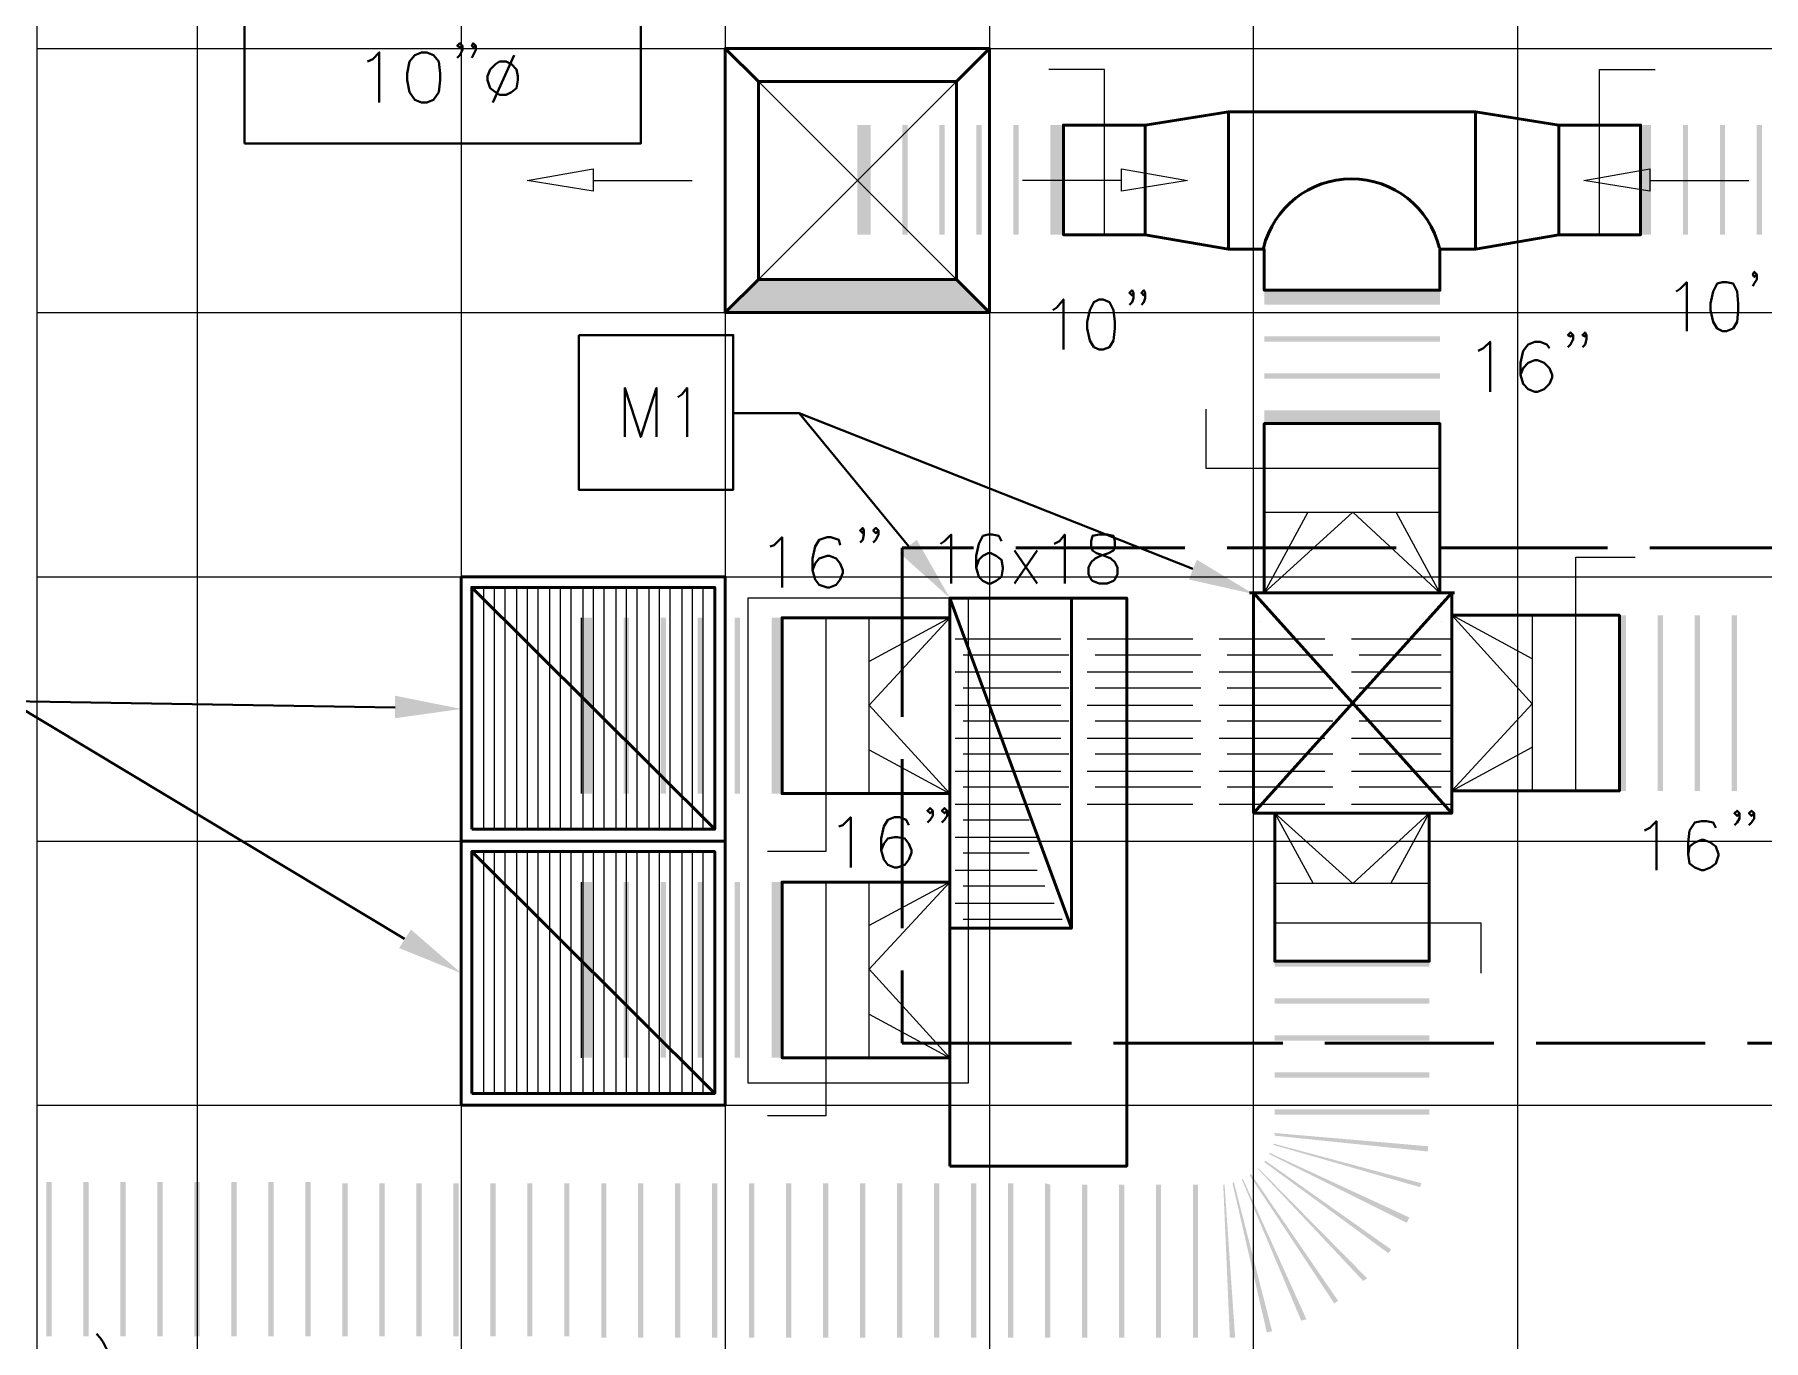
# Model space of a CAD drawing. Header units: inches. Extents: x 5 to 516, y -193 to 129.
# Drawn here: x 386.5 to 399.59, y -121.73 to -111.84 of the extents above; entities that cross this region are included whole.
import ezdxf

# ---------------------------------------------------------------- set-up
doc = ezdxf.new("R2010")
doc.units = ezdxf.units.IN
doc.header["$MEASUREMENT"] = 0
doc.linetypes.add('PDF_IMPORT', pattern=[1, 0.8, -0.2])
doc.layers.add('PDF10_Geometry', color=7, linetype='Continuous')
doc.layers.add('PDF10_Solid Fills', color=7, linetype='Continuous')

msp = doc.modelspace()

# ---------------------------------------------------------------- hatches: boundary and pattern name
at = {"layer": 'PDF10_Solid Fills', "transparency": 33554559}
for points in [[(392.7281565, -112.5280132), (392.7281565, -113.3579795), (392.8281525, -113.3579795), (392.8281525, -112.5280132)], [(393.0681427, -112.5280132), (393.0681427, -113.3579795), (393.1081411, -113.3579795), (393.1081411, -112.5280132)], [(393.3481314, -112.5280132), (393.3481314, -113.3579795), (393.3881297, -113.3579795), (393.3881297, -112.5280132)], [(393.62812, -112.5280132), (393.62812, -113.3579795), (393.6681184, -113.3579795), (393.6681184, -112.5280132)], [(393.9081086, -112.5280132), (393.9081086, -113.3579795), (393.948107, -113.3579795), (393.948107, -112.5280132)], [(394.1880972, -112.5280132), (394.1880972, -113.3579795), (394.2880932, -113.3579795), (394.2880932, -112.5280132)], [(398.6579191, -112.5280132), (398.6579191, -113.3579795), (398.7379159, -113.3579795), (398.7379159, -112.5280132)], [(398.9779061, -112.5280132), (398.9779061, -113.3579795), (399.0179045, -113.3579795), (399.0179045, -112.5280132)], [(399.2578947, -112.5280132), (399.2578947, -113.3579795), (399.2978931, -113.3579795), (399.2978931, -112.5280132)], [(399.5378834, -112.5280132), (399.5378834, -113.3579795), (399.5778817, -113.3579795), (399.5778817, -112.5280132)], [(395.8080315, -113.887958), (397.1379774, -113.887958), (397.1379774, -113.7779624), (395.8080315, -113.7779624)], [(395.8080315, -114.1679466), (397.1379774, -114.1679466), (397.1379774, -114.1279482), (395.8080315, -114.1279482)], [(395.8080315, -114.4479352), (397.1379774, -114.4479352), (397.1379774, -114.4079368), (395.8080315, -114.4079368)], [(395.8080315, -114.7879214), (397.1379774, -114.7879214), (397.1379774, -114.6879255), (395.8080315, -114.6879255)], [(390.7182416, -117.5878077), (390.7182416, -116.2578617), (390.6382448, -116.2578617), (390.6382448, -117.5878077)], [(390.9982302, -117.5878077), (390.9982302, -116.2578617), (390.9582318, -116.2578617), (390.9582318, -117.5878077)], [(391.2782188, -117.5878077), (391.2782188, -116.2578617), (391.2382204, -116.2578617), (391.2382204, -117.5878077)], [(391.5582074, -117.5878077), (391.5582074, -116.2578617), (391.5182091, -116.2578617), (391.5182091, -117.5878077)], [(391.8381961, -117.5878077), (391.8381961, -116.2578617), (391.7981977, -116.2578617), (391.7981977, -117.5878077)], [(392.1581831, -117.5878077), (392.1581831, -116.2578617), (392.0781863, -116.2578617), (392.0781863, -117.5878077)], [(398.4979256, -116.2378659), (398.4979256, -117.5678119), (398.5479236, -117.5678119), (398.5479236, -116.2378659)], [(398.7879104, -116.2378659), (398.7879104, -117.5678119), (398.8279088, -117.5678119), (398.8279088, -116.2378659)], [(399.0678991, -116.2378659), (399.0678991, -117.5678119), (399.1078974, -117.5678119), (399.1078974, -116.2378659)], [(399.3478877, -116.2378659), (399.3478877, -117.5678119), (399.3878861, -117.5678119), (399.3878861, -116.2378659)], [(390.7182416, -119.5877265), (390.7182416, -118.2577805), (390.6382448, -118.2577805), (390.6382448, -119.5877265)], [(390.9982302, -119.5877265), (390.9982302, -118.2577805), (390.9582318, -118.2577805), (390.9582318, -119.5877265)], [(391.2782188, -119.5877265), (391.2782188, -118.2577805), (391.2382204, -118.2577805), (391.2382204, -119.5877265)], [(391.5582074, -119.5877265), (391.5582074, -118.2577805), (391.5182091, -118.2577805), (391.5182091, -119.5877265)], [(391.8381961, -119.5877265), (391.8381961, -118.2577805), (391.7981977, -118.2577805), (391.7981977, -119.5877265)], [(392.1581831, -119.5877265), (392.1581831, -118.2577805), (392.0781863, -118.2577805), (392.0781863, -119.5877265)], [(397.0579841, -118.8577527), (395.8880316, -118.8577527), (395.8880316, -118.8977511), (397.0579841, -118.8977511)], [(397.0579841, -119.1377414), (395.8880316, -119.1377414), (395.8880316, -119.1777397), (397.0579841, -119.1777397)], [(397.0579841, -119.41773), (395.8880316, -119.41773), (395.8880316, -119.4577284), (397.0579841, -119.4577284)], [(397.0579841, -119.6977186), (395.8880316, -119.6977186), (395.8880316, -119.737717), (397.0579841, -119.737717)], [(397.0579841, -119.977714), (395.8880316, -119.977714), (395.8880316, -120.0177124), (397.0579841, -120.0177124)], [(397.0479811, -120.2577027), (395.8880282, -120.1577067), (395.8880282, -120.1777059), (397.0479811, -120.297701)], [(396.9979865, -120.5376913), (395.878032, -120.2377035), (395.878032, -120.2477031), (396.9879869, -120.5676901)], [(396.7679925, -121.037671), (395.8180311, -120.3676982), (395.8080315, -120.3776978), (396.7479933, -121.0676698), (396.7579929, -121.0576702)], [(396.9079868, -120.7976807), (395.8480298, -120.3077006), (395.8480298, -120.3177002), (396.8879876, -120.8376791)], [(386.6284043, -121.6976442), (386.6284043, -120.5276917), (386.5884059, -120.5276917), (386.5884059, -121.6976442)], [(386.9083929, -121.6976442), (386.9083929, -120.5276917), (386.8683945, -120.5276917), (386.8683945, -121.6976442)], [(387.1883815, -121.6976442), (387.1883815, -120.5276917), (387.1483831, -120.5276917), (387.1483831, -121.6976442)], [(387.4683701, -121.6976442), (387.4683701, -120.5276917), (387.4283718, -120.5276917), (387.4283718, -121.6976442)], [(387.7483588, -121.6976442), (387.7483588, -120.5276917), (387.7083604, -120.5276917), (387.7083604, -121.6976442)], [(388.0283474, -121.6976442), (388.0283474, -120.5276917), (387.988349, -120.5276917), (387.988349, -121.6976442)], [(388.308336, -121.6976442), (388.308336, -120.5276917), (388.2683377, -120.5276917), (388.2683377, -121.6976442)], [(388.5883247, -121.6976442), (388.5883247, -120.5276917), (388.5483263, -120.5276917), (388.5483263, -121.6976442)], [(388.8683133, -121.6976442), (388.8683133, -120.5376913), (388.8283149, -120.5376913), (388.8283149, -121.6976442)], [(389.1483019, -121.6976442), (389.1483019, -120.5376913), (389.1083035, -120.5376913), (389.1083035, -121.6976442)], [(389.4282905, -121.6976442), (389.4282905, -120.5376913), (389.3882922, -120.5376913), (389.3882922, -121.6976442)], [(389.7082792, -121.6976442), (389.7082792, -120.5376913), (389.6682808, -120.5376913), (389.6682808, -121.6976442)], [(389.9882678, -121.6976442), (389.9882678, -120.5376913), (389.9482694, -120.5376913), (389.9482694, -121.6976442)], [(390.2682564, -121.6976442), (390.2682564, -120.5376913), (390.2282581, -120.5376913), (390.2282581, -121.6976442)], [(390.5482451, -121.6976442), (390.5482451, -120.5376913), (390.5082467, -120.5376913), (390.5082467, -121.6976442)], [(390.8282337, -121.7076404), (390.8282337, -120.5376879), (390.7882353, -120.5376879), (390.7882353, -121.7076404)], [(391.1082223, -121.7076404), (391.1082223, -120.5376879), (391.0682239, -120.5376879), (391.0682239, -121.7076404)], [(391.388211, -121.7076404), (391.388211, -120.5376879), (391.3482126, -120.5376879), (391.3482126, -121.7076404)], [(391.6681996, -121.7076404), (391.6681996, -120.5376879), (391.6282012, -120.5376879), (391.6282012, -121.7076404)], [(391.9481882, -121.7076404), (391.9481882, -120.5376879), (391.9081898, -120.5376879), (391.9081898, -121.7076404)], [(392.2281768, -121.7076404), (392.2281768, -120.5376879), (392.1881785, -120.5376879), (392.1881785, -121.7076404)], [(392.5081655, -121.7076404), (392.5081655, -120.5376879), (392.4681671, -120.5376879), (392.4681671, -121.7076404)], [(392.7881541, -121.7076404), (392.7881541, -120.5376879), (392.7481557, -120.5376879), (392.7481557, -121.7076404)], [(393.0681427, -121.7076404), (393.0681427, -120.5376879), (393.0281444, -120.5376879), (393.0281444, -121.7076404)], [(393.3481314, -121.7076404), (393.3481314, -120.5376879), (393.308133, -120.5376879), (393.308133, -121.7076404)], [(393.62812, -121.7076404), (393.62812, -120.5376879), (393.5881216, -120.5376879), (393.5881216, -121.7076404)], [(393.9081086, -121.7076404), (393.9081086, -120.5376879), (393.8681102, -120.5376879), (393.8681102, -121.7076404)], [(394.1880972, -121.7076404), (394.1880972, -120.5476875), (394.1480989, -120.5376879), (394.1480989, -121.7076404)], [(394.4680859, -121.7076404), (394.4680859, -120.5476875), (394.4280875, -120.5476875), (394.4280875, -121.7076404)], [(394.7480745, -121.7076404), (394.7480745, -120.5476875), (394.7080761, -120.5476875), (394.7080761, -121.7076404)], [(395.0280631, -121.7076404), (395.0280631, -120.5476875), (394.9880648, -120.5476875), (394.9880648, -121.7076404)], [(395.3080518, -121.7076404), (395.3080518, -120.5476875), (395.2680534, -120.5476875), (395.2680534, -121.7076404)], [(395.5880404, -121.7076404), (395.5080436, -120.5476875), (395.498044, -120.5476875), (395.548042, -121.7076404)], [(395.868029, -121.6576458), (395.5780408, -120.5276917), (395.5680412, -120.5376913), (395.8280306, -121.6676454)], [(396.1280185, -121.5676461), (395.648038, -120.5076891), (395.6380384, -120.5076891), (396.0880201, -121.5776457)], [(396.3680087, -121.4276518), (395.7080355, -120.4676907), (395.6980359, -120.4776903), (396.3380099, -121.4476509)], [(396.5879998, -121.2576621), (395.7680331, -120.4276958), (395.7580335, -120.4276958), (396.558001, -121.2776612)]]:
    msp.add_hatch(color=256, dxfattribs=at).paths.add_polyline_path(points)
at = {"layer": 'PDF10_Solid Fills', "true_color": 0xb3b3b3, "transparency": 33554559}
msp.add_hatch(color=253, dxfattribs=at).paths.add_polyline_path([(391.9781836, -113.6979691), (391.7281971, -113.9479555), (391.978187, -113.9479555), (393.7281125, -113.9479555), (393.4781227, -113.6979657), (391.9781836, -113.6979657)])

# ---------------------------------------------------------------- linework, layer by layer
at = {"layer": 'PDF10_Geometry', "color": 251, "lineweight": 13, "true_color": 0x4d4d4d}
for points in [[(391.7281971, -106.0682755), (391.7281971, -121.2376595)], [(393.7281159, -106.0682755), (393.7281159, -131.0272619)], [(395.7280347, -128.8573534), (395.7280347, -106.0682789)], [(397.7279535, -131.0272619), (397.7279535, -106.0682755)], [(387.7283596, -109.3981369), (387.7283596, -131.0272585)], [(389.7282784, -109.3981369), (389.7282784, -131.0272585)], [(386.5184053, -111.9480367), (405.2276455, -111.9480367)], [(386.5184053, -113.9479555), (405.2276455, -113.9479555)], [(386.5184053, -115.9478743), (405.2276455, -115.9478743)], [(386.5184053, -117.9477931), (391.7281938, -117.9477931)], [(393.7281159, -117.9477931), (399.7278723, -117.9477931)], [(386.5184053, -119.9477119), (405.2276455, -119.9477119)], [(391.7281971, -121.2376629), (391.7281971, -131.0272653)]]:
    msp.add_lwpolyline(points, dxfattribs=at)
at = {"layer": 'PDF10_Geometry', "lineweight": 13}
for points in [[(386.1484204, -123.4875681), (386.5184053, -123.4875681), (386.5184053, -109.3981403)], [(394.598084, -113.3579761), (394.598084, -112.1080269), (394.178101, -112.1080269)], [(398.3479283, -113.3579761), (398.3479283, -112.1080269), (398.7679113, -112.1080269)], [(397.1379808, -115.1279076), (395.3680527, -115.1279076), (395.3680527, -114.6779259)], [(396.1380147, -115.4578908), (395.8080281, -116.067866), (396.4780009, -115.4578908), (397.1379741, -116.067866), (396.8079875, -115.4578908)], [(395.8080315, -115.4578908), (397.1379774, -115.4578908)], [(398.1679356, -117.5678085), (398.1679356, -115.7978804), (398.6179173, -115.7978804)], [(397.2179776, -116.1678654), (397.2179776, -116.1678654)], [(392.4881663, -116.2578583), (392.4881663, -118.0277864), (392.0481842, -118.0277864)], [(392.8181495, -117.2578177), (393.4281247, -117.5878043), (392.8181495, -116.9178315), (393.4281247, -116.2578583), (392.8181495, -116.5878449)], [(392.8181495, -117.5878077), (392.8181495, -116.2578617)], [(395.7780293, -116.2878605), (395.7780293, -116.2878605)], [(395.8980244, -116.2878605), (395.8980244, -116.2878605)], [(397.147977, -116.2878605), (397.147977, -116.2878605)], [(397.8379524, -116.5678491), (397.2279772, -116.2378625), (397.8379524, -116.9078353), (397.2279772, -117.5678085), (397.8379524, -117.2378219)], [(397.8379524, -116.2378659), (397.8379524, -117.5678119)], [(395.8380336, -116.4178518), (395.8380336, -116.4178518)], [(395.968025, -116.4178518), (395.968025, -116.4178518)], [(395.7780293, -117.5378063), (395.7780293, -117.5378063)], [(395.8380336, -117.4178112), (395.8380336, -117.4178112)], [(395.8980244, -117.5378063), (395.8980244, -117.5378063)], [(395.968025, -117.4178112), (395.968025, -117.4178112)], [(396.7679925, -118.2677801), (397.0579807, -117.7378016), (396.4780042, -118.2677801), (395.8880282, -117.7378016), (396.1780164, -118.2677801)], [(392.4881663, -118.2577771), (392.4881663, -120.0277052), (392.0481842, -120.0277052)], [(392.8181495, -119.2577365), (393.4281247, -119.5877231), (392.8181495, -118.9177503), (393.4281247, -118.2577771), (392.8181495, -118.5877637)], [(392.8181495, -119.5877265), (392.8181495, -118.2577805)], [(397.0579841, -118.2677801), (395.8880316, -118.2677801)], [(395.8880282, -118.5677679), (397.4479649, -118.5677679), (397.4479649, -118.9477525)]]:
    msp.add_lwpolyline(points, dxfattribs=at)
at = {"layer": 'PDF10_Geometry', "lineweight": 40}
for points in [[(388.088345, -112.6680075), (391.0882231, -112.6680075), (391.0882231, -109.6681293), (388.088345, -109.6681293)], [(389.4282905, -111.9780321), (389.3782926, -111.9980313), (389.3382942, -112.0480293), (389.318295, -112.1380256), (389.318295, -112.1880236), (389.3382942, -112.2780199), (389.3782926, -112.3380175), (389.4282905, -112.3580167), (389.4682889, -112.3580167), (389.5182869, -112.3380175), (389.5582853, -112.2780199), (389.5682849, -112.1880236), (389.5682849, -112.1380256), (389.5582853, -112.0480293), (389.5182869, -111.9980313), (389.4682889, -111.9780321)], [(390.0182632, -112.0480327), (389.9882644, -112.0680319), (389.948266, -112.1080302), (389.9282669, -112.1580282), (389.9282669, -112.188027), (389.948266, -112.2480246), (389.9882644, -112.2780233), (390.0182632, -112.2980225), (390.0682612, -112.2980225), (390.1082595, -112.2780233), (390.1482579, -112.2480246), (390.1582575, -112.188027), (390.1582575, -112.1580282), (390.1482579, -112.1080302), (390.1082595, -112.0680319), (390.0682612, -112.0480327)], [(399.2778939, -113.7179683), (399.2378956, -113.7279678), (399.2078968, -113.7879654), (399.1878976, -113.8779618), (399.1878976, -113.9279597), (399.2078968, -114.0179561), (399.2378956, -114.067954), (399.2778939, -114.0879532), (399.3078927, -114.0879532), (399.3578907, -114.067954), (399.3878895, -114.0179561), (399.3978891, -113.9279597), (399.3978891, -113.8779618), (399.3878895, -113.7879654), (399.3578907, -113.7279678), (399.3078927, -113.7179683)], [(394.5580856, -113.8479596), (394.5180872, -113.8679588), (394.4880885, -113.9279563), (394.4680893, -114.0179527), (394.4680893, -114.0679506), (394.4880885, -114.157947), (394.5180872, -114.207945), (394.5580856, -114.2279442), (394.5880844, -114.2279442), (394.6380824, -114.207945), (394.6680811, -114.157947), (394.6780807, -114.0679506), (394.6780807, -114.0179527), (394.6680811, -113.9279563), (394.6380824, -113.8679588), (394.5880844, -113.8479596)], [(390.6182388, -114.117952), (391.7881913, -114.117952), (391.7881913, -115.2879045), (390.6182388, -115.2879045)], [(394.5580856, -115.6278873), (394.5080876, -115.6378869), (394.498088, -115.6778853), (394.498088, -115.7178836), (394.5080876, -115.7478824), (394.5380864, -115.7678816), (394.598084, -115.7878808), (394.648082, -115.80788), (394.6780807, -115.8378788), (394.6980799, -115.8778771), (394.6980799, -115.9278751), (394.6780807, -115.9678735), (394.6680811, -115.9778731), (394.6180832, -115.9978723), (394.5580856, -115.9978723), (394.5080876, -115.9778731), (394.498088, -115.9678735), (394.4780889, -115.9278751), (394.4780889, -115.8778771), (394.498088, -115.8378788), (394.5280868, -115.80788), (394.5680852, -115.7878808), (394.6280828, -115.7678816), (394.6680811, -115.7478824), (394.6780807, -115.7178836), (394.6780807, -115.6778853), (394.6680811, -115.6378869), (394.6180832, -115.6278873)]]:
    msp.add_lwpolyline(points, close=True, dxfattribs=at)
for points in [[(389.7382746, -111.9280376), (389.7182754, -111.9380371), (389.6982762, -111.9280376), (389.7182754, -111.9080384), (389.7382746, -111.9280376), (389.7382746, -111.9580363), (389.7182754, -111.9980347), (389.6982762, -112.0180339)], [(389.8382705, -111.9280376), (389.8182713, -111.9380371), (389.8082717, -111.9280376), (389.8182713, -111.9080384), (389.8382705, -111.9280376), (389.8382705, -111.9580363), (389.8182713, -111.9980347), (389.8082717, -112.0180339)], [(389.0183038, -112.0480327), (389.0583022, -112.0280335), (389.1083002, -111.9780355), (389.1083002, -112.3580201)], [(390.1282621, -111.9980313), (389.9682686, -112.3580167)], [(398.9279048, -113.787962), (398.9579035, -113.7679628), (399.0079015, -113.7179649), (399.0079015, -114.0879498)], [(399.5378834, -113.6579639), (399.5178842, -113.6779631), (399.5078846, -113.6579639), (399.5178842, -113.6379647), (399.5378834, -113.6579639), (399.5378834, -113.6979623), (399.5178842, -113.7279611), (399.5078846, -113.7479603)], [(394.2080964, -113.9279563), (394.2380952, -113.9079571), (394.2880932, -113.8479596), (394.2880932, -114.2279442)], [(394.8180683, -113.797965), (394.8080687, -113.8179642), (394.7880695, -113.797965), (394.8080687, -113.7779658), (394.8180683, -113.797965), (394.8180683, -113.8379634), (394.8080687, -113.8679622), (394.7880695, -113.8879613)], [(394.908068, -113.797965), (394.8980684, -113.8179642), (394.8780692, -113.797965), (394.8980684, -113.7779658), (394.908068, -113.797965), (394.908068, -113.8379634), (394.8980684, -113.8679622), (394.8780692, -113.8879613)], [(398.1479364, -114.117952), (398.1279372, -114.1279516), (398.1079381, -114.117952), (398.1279372, -114.0979528), (398.1479364, -114.117952), (398.1479364, -114.1479508), (398.1279372, -114.1879492), (398.1079381, -114.2079484)], [(398.2479324, -114.117952), (398.2379328, -114.1279516), (398.2179336, -114.117952), (398.2379328, -114.0979528), (398.2479324, -114.117952), (398.2479324, -114.1479508), (398.2379328, -114.1879492), (398.2179336, -114.2079484)], [(397.4279657, -114.2379471), (397.467964, -114.2179479), (397.517962, -114.16795), (397.517962, -114.5479345)], [(397.9679437, -114.2179412), (397.9479446, -114.1879424), (397.8979466, -114.1679432), (397.8579482, -114.1679432), (397.8079502, -114.1879424), (397.7679519, -114.2379404), (397.7479527, -114.3279367), (397.7479527, -114.417933), (397.7679519, -114.4879302), (397.8079502, -114.5279286), (397.8579482, -114.5479278), (397.8779474, -114.5479278), (397.9279454, -114.5279286), (397.9679437, -114.4879302), (397.9879429, -114.4379322), (397.9879429, -114.417933), (397.9679437, -114.3679351), (397.9279454, -114.3279367), (397.8779474, -114.3079375), (397.8579482, -114.3079375), (397.8079502, -114.3279367), (397.7679519, -114.3679351), (397.7479527, -114.417933)], [(390.968228, -114.8879173), (390.968228, -114.5179324), (391.0882231, -114.8879173), (391.2082183, -114.5179324), (391.2082183, -114.8879173)], [(391.3682118, -114.5879295), (391.3982105, -114.5679303), (391.4382089, -114.5179324), (391.4382089, -114.8879173)], [(395.2680534, -115.8878767), (392.2881744, -114.7079247), (391.7881947, -114.7079247)], [(393.1181441, -115.717887), (392.2881778, -114.707928), (391.7881981, -114.707928)], [(392.7781511, -115.5978919), (392.7681515, -115.6178911), (392.7481523, -115.5978919), (392.7681515, -115.5778927), (392.7781511, -115.5978919), (392.7781511, -115.6278907), (392.7681515, -115.6678891), (392.7481523, -115.6878883)], [(392.88815, -115.5978919), (392.8681509, -115.6178911), (392.8481517, -115.5978919), (392.8681509, -115.5778927), (392.88815, -115.5978919), (392.88815, -115.6278907), (392.8681509, -115.6678891), (392.8481517, -115.6878883)], [(392.0681833, -115.717887), (392.0981821, -115.7078874), (392.1581797, -115.6478899), (392.1581797, -116.0278744)], [(392.5981652, -115.707884), (392.5881656, -115.6678857), (392.528168, -115.6478865), (392.4981693, -115.6478865), (392.4381717, -115.6678857), (392.4081729, -115.7178836), (392.3881737, -115.80788), (392.3881737, -115.8978763), (392.4081729, -115.9678735), (392.4381717, -116.0078719), (392.4981693, -116.0278711), (392.5181685, -116.0278711), (392.5681664, -116.0078719), (392.5981652, -115.9678735), (392.6181644, -115.9178755), (392.6181644, -115.8978763), (392.5981652, -115.8478784), (392.5681664, -115.80788), (392.5181685, -115.7878808), (392.4981693, -115.7878808), (392.4381717, -115.80788), (392.4081729, -115.8478784), (392.3881737, -115.8978763)], [(393.3581343, -115.6978811), (393.3881331, -115.6778819), (393.4381311, -115.6278839), (393.4381311, -115.9978689)], [(393.8181089, -115.6778887), (393.7981097, -115.6378903), (393.7481117, -115.6278907), (393.7181129, -115.6278907), (393.6781146, -115.6378903), (393.6481158, -115.6978878), (393.6281166, -115.7878842), (393.6281166, -115.8778805), (393.6481158, -115.9478777), (393.6781146, -115.9778765), (393.7181129, -115.9978757), (393.7381121, -115.9978757), (393.7781105, -115.9778765), (393.8181089, -115.9478777), (393.8281085, -115.8878801), (393.8281085, -115.8778805), (393.8181089, -115.817883), (393.7781105, -115.7878842), (393.7381121, -115.767885), (393.7181129, -115.767885), (393.6781146, -115.7878842), (393.6481158, -115.817883), (393.6281166, -115.8778805)], [(394.2180926, -115.6978811), (394.258091, -115.6778819), (394.2980894, -115.6278839), (394.2980894, -115.9978689)], [(394.0881013, -115.7478824), (393.9181082, -115.9978723)], [(393.9181116, -115.7478824), (394.0881047, -115.9978723)], [(389.2982924, -118.687763), (386.3084139, -116.8878361), (385.8084342, -116.8878361)], [(389.2282987, -116.9378307), (386.3084173, -116.8878327), (385.8084376, -116.8878327)], [(392.5881622, -117.8378009), (392.618161, -117.8278013), (392.6781586, -117.7678038), (392.6781586, -118.1477884)], [(393.1181441, -117.827798), (393.0981449, -117.7877996), (393.0481469, -117.7678004), (393.0081486, -117.7678004), (392.9581506, -117.7877996), (392.9281518, -117.8377975), (392.9081526, -117.9277939), (392.9081526, -118.0177902), (392.9281518, -118.0877874), (392.9581506, -118.1277858), (393.0081486, -118.147785), (393.0281477, -118.147785), (393.0881453, -118.1277858), (393.1181441, -118.0877874), (393.1381433, -118.0377894), (393.1381433, -118.0177902), (393.1181441, -117.9677923), (393.0881453, -117.9277939), (393.0281477, -117.9177943), (393.0081486, -117.9177943), (392.9581506, -117.9277939), (392.9281518, -117.9677923), (392.9081526, -118.0177902)], [(393.29813, -117.7178058), (393.2781308, -117.737805), (393.2581316, -117.7178058), (393.2781308, -117.6978066), (393.29813, -117.7178058), (393.29813, -117.7578042), (393.2781308, -117.787803), (393.2581316, -117.8078022)], [(393.4081289, -117.7178058), (393.3881297, -117.737805), (393.3681305, -117.7178058), (393.3881297, -117.6978066), (393.4081289, -117.7178058), (393.4081289, -117.7578042), (393.3881297, -117.787803), (393.3681305, -117.8078022)], [(398.6879145, -117.8677963), (398.7279129, -117.8477971), (398.7779108, -117.7977992), (398.7779108, -118.1677841)], [(399.2278926, -117.8477971), (399.2078934, -117.8077988), (399.1578954, -117.7977992), (399.117897, -117.7977992), (399.0678991, -117.8077988), (399.0279007, -117.8677963), (399.0179011, -117.9577927), (399.0179011, -118.047789), (399.0279007, -118.1177862), (399.0678991, -118.147785), (399.117897, -118.1677841), (399.1378962, -118.1677841), (399.1878942, -118.147785), (399.2278926, -118.1177862), (399.2478918, -118.0577886), (399.2478918, -118.047789), (399.2278926, -117.9877915), (399.1878942, -117.9577927), (399.1378962, -117.9377935), (399.117897, -117.9377935), (399.0678991, -117.9577927), (399.0279007, -117.9877915), (399.0179011, -118.047789)], [(399.4078853, -117.7377982), (399.3878861, -117.7577974), (399.3678869, -117.7377982), (399.3878861, -117.717799), (399.4078853, -117.7377982), (399.4078853, -117.7777966), (399.3878861, -117.8077954), (399.3678869, -117.8277946)], [(399.5178842, -117.7377982), (399.497885, -117.7577974), (399.4778858, -117.7377982), (399.497885, -117.717799), (399.5178842, -117.7377982), (399.5178842, -117.7777966), (399.497885, -117.8077954), (399.4778858, -117.8277946)]]:
    msp.add_lwpolyline(points, dxfattribs=at)
at = {"layer": 'PDF10_Geometry', "lineweight": 50}
for points in [[(391.9781836, -112.1980232), (391.7281938, -111.9480334)], [(393.4781295, -112.1980232), (393.7281193, -111.9480334)], [(391.9781836, -113.6979623), (391.7281938, -113.9479521)], [(393.4781295, -113.6979623), (393.7281193, -113.9479521)], [(397.1379808, -116.067866), (397.1379808, -115.4578908), (397.1379808, -114.787918), (395.8080348, -114.787918), (395.8080348, -115.4578908)], [(395.8080315, -115.4578908), (395.8080315, -116.067866)], [(389.8082751, -116.0278711), (391.6482004, -117.8577967)], [(395.6980325, -116.0678694), (397.2479696, -116.0678694)], [(395.7280347, -116.0678694), (397.2279738, -117.7378016)], [(397.2279738, -116.0678694), (395.7280347, -117.7378016)], [(393.4281281, -116.1078678), (394.3480907, -118.6077663)], [(393.4281281, -117.6977998), (393.4281281, -116.1378632)], [(397.2279738, -116.127867), (397.2279738, -117.677804)], [(393.4281247, -116.2578583), (392.8181495, -116.2578583), (392.1581763, -116.2578583), (392.1581763, -117.5878043), (392.8181495, -117.5878043)], [(397.2279772, -117.5678085), (397.8379524, -117.5678085), (398.4979256, -117.5678085), (398.4979256, -116.2378625), (397.8379524, -116.2378625)], [(397.8379524, -116.2378659), (397.2279772, -116.2378659)], [(392.8181495, -117.5878077), (393.4281247, -117.5878077)], [(397.15798, -117.7377982), (395.7980353, -117.7377982)], [(395.8880282, -117.7378016), (395.8880282, -118.2677801), (395.8880282, -118.8577561), (397.0579807, -118.8577561), (397.0579807, -118.2677801)], [(397.0579841, -118.2677801), (397.0579841, -117.7378016)], [(389.8082751, -118.0277898), (391.6482004, -119.8577155)], [(393.4281281, -119.6977186), (393.4281281, -118.137782)], [(393.4281247, -118.2577771), (392.8181495, -118.2577771), (392.1581763, -118.2577771), (392.1581763, -119.5877231), (392.8181495, -119.5877231)], [(392.8181495, -119.5877265), (393.4281247, -119.5877265)]]:
    msp.add_lwpolyline(points, dxfattribs=at)
for points in [[(393.7281159, -113.9479555), (393.7281159, -111.9480367), (391.7281971, -111.9480367), (391.7281971, -113.9479555)], [(393.4781295, -113.6979623), (393.4781295, -112.1980232), (391.9781904, -112.1980232), (391.9781904, -113.6979623)], [(395.538039, -113.467975), (394.9080646, -113.3579795), (394.9080646, -112.5280132), (395.538039, -112.4280172)], [(397.4079665, -113.467975), (397.4079665, -112.4280172), (395.5380424, -112.4280172), (395.5380424, -113.467975), (395.8080315, -113.467975), (395.8080315, -113.7779624), (397.1379774, -113.7779624), (397.1379774, -113.467975)], [(397.4079665, -113.467975), (398.0379409, -113.3579795), (398.0379409, -112.5280132), (397.4079665, -112.4280172)], [(394.908068, -113.3579761), (394.2880932, -113.3579761), (394.2880932, -112.5280098), (394.908068, -112.5280098)], [(398.0379443, -113.3579761), (398.6579191, -113.3579761), (398.6579191, -112.5280098), (398.0379443, -112.5280098)], [(389.7282784, -117.9477931), (391.7281971, -117.9477931), (391.7281971, -115.9478743), (389.7282784, -115.9478743)], [(389.8082751, -117.8577933), (391.6482004, -117.8577933), (391.6482004, -116.0278677), (389.8082751, -116.0278677)], [(395.7280347, -117.7377982), (397.2279738, -117.7377982), (397.2279738, -116.067866), (395.7280347, -116.067866)], [(393.4281281, -118.6077663), (394.3480907, -118.6077663), (394.3480907, -116.1078678), (393.4281281, -116.1078678)], [(393.4281281, -120.4076932), (394.7680737, -120.4076932), (394.7680737, -116.1078678), (393.4281281, -116.1078678)], [(389.7282784, -119.9477119), (391.7281971, -119.9477119), (391.7281971, -117.9477931), (389.7282784, -117.9477931)], [(389.8082751, -119.8577189), (391.6482004, -119.8577189), (391.6482004, -118.0277932), (389.8082751, -118.0277932)]]:
    msp.add_lwpolyline(points, close=True, dxfattribs=at)
at = {"layer": 'PDF10_Geometry', "color": 253, "lineweight": 25, "true_color": 0xb3b3b3}
for points in [[(391.9781836, -112.1980232), (393.4781227, -113.6979623)], [(391.9781836, -113.6979623), (393.4781227, -112.1980232)], [(390.7282378, -112.9479961), (391.4782073, -112.9479961)], [(394.7280753, -112.9479961), (393.9781058, -112.9479961)], [(398.7279129, -112.9479961), (399.4778824, -112.9479961)], [(389.8982681, -116.0278711), (389.8982681, -117.8577967)], [(389.9782648, -116.0278711), (389.9782648, -117.8577967)], [(390.0582616, -116.0278711), (390.0582616, -117.8577967)], [(390.1482613, -116.0278711), (390.1482613, -117.8577967)], [(390.2282581, -116.0278711), (390.2282581, -117.8577967)], [(390.3082548, -116.0278711), (390.3082548, -117.8577967)], [(390.3982545, -116.0278711), (390.3982545, -117.8577967)], [(390.4782513, -116.0278711), (390.4782513, -117.8577967)], [(390.5582481, -116.0278711), (390.5582481, -117.8577967)], [(390.648241, -116.0278711), (390.648241, -117.8577967)], [(390.7282378, -116.0278711), (390.7282378, -117.8577967)], [(390.8082345, -116.0278711), (390.8082345, -117.8577967)], [(390.8982275, -116.0278711), (390.8982275, -117.8577967)], [(390.9782242, -116.0278711), (390.9782242, -117.8577967)], [(391.058221, -116.0278711), (391.058221, -117.8577967)], [(391.1482207, -116.0278711), (391.1482207, -117.8577967)], [(391.2282175, -116.0278711), (391.2282175, -117.8577967)], [(391.3082142, -116.0278711), (391.3082142, -117.8577967)], [(391.3982139, -116.0278711), (391.3982139, -117.8577967)], [(391.4782107, -116.0278711), (391.4782107, -117.8577967)], [(391.5582074, -116.0278711), (391.5582074, -117.8577967)], [(389.8982681, -118.0277898), (389.8982681, -119.8577155)], [(389.9782648, -118.0277898), (389.9782648, -119.8577155)], [(390.0582616, -118.0277898), (390.0582616, -119.8577155)], [(390.1482613, -118.0277898), (390.1482613, -119.8577155)], [(390.2282581, -118.0277898), (390.2282581, -119.8577155)], [(390.3082548, -118.0277898), (390.3082548, -119.8577155)], [(390.3982545, -118.0277898), (390.3982545, -119.8577155)], [(390.4782513, -118.0277898), (390.4782513, -119.8577155)], [(390.5582481, -118.0277898), (390.5582481, -119.8577155)], [(390.648241, -118.0277898), (390.648241, -119.8577155)], [(390.7282378, -118.0277898), (390.7282378, -119.8577155)], [(390.8082345, -118.0277898), (390.8082345, -119.8577155)], [(390.8982275, -118.0277898), (390.8982275, -119.8577155)], [(390.9782242, -118.0277898), (390.9782242, -119.8577155)], [(391.058221, -118.0277898), (391.058221, -119.8577155)], [(391.1482207, -118.0277898), (391.1482207, -119.8577155)], [(391.2282175, -118.0277898), (391.2282175, -119.8577155)], [(391.3082142, -118.0277898), (391.3082142, -119.8577155)], [(391.3982139, -118.0277898), (391.3982139, -119.8577155)], [(391.4782107, -118.0277898), (391.4782107, -119.8577155)], [(391.5582074, -118.0277898), (391.5582074, -119.8577155)]]:
    msp.add_lwpolyline(points, dxfattribs=at)
at = {"layer": 'PDF10_Geometry', "lineweight": 0}
for points in [[(394.2880932, -112.5280132), (394.2880932, -113.3579795)], [(395.8080315, -113.777959), (397.1379774, -113.777959)], [(390.6382448, -117.5878077), (390.6382448, -116.2578617)], [(390.6382448, -119.5877265), (390.6382448, -118.2577805)]]:
    msp.add_lwpolyline(points, dxfattribs=at)
at = {"layer": 'PDF10_Geometry', "color": 253, "lineweight": 25, "true_color": 0xb3b3b3}
for points in [[(390.7282378, -113.0279929), (390.2282581, -112.9479961), (390.7282378, -112.8579998)], [(394.7280753, -112.8579964), (395.228055, -112.9479927), (394.7280753, -113.0279895)], [(398.7279129, -113.0279929), (398.2279332, -112.9479961), (398.7279129, -112.8579998)]]:
    msp.add_lwpolyline(points, close=True, dxfattribs=at)
at = {"layer": 'PDF10_Geometry', "linetype": 'PDF_IMPORT', "lineweight": 50, "ltscale": 1.599935}
msp.add_lwpolyline([(400.0078609, -119.4777343), (400.0078609, -115.7278798), (393.0681393, -115.7278832), (393.0681427, -119.4777309), (400.0078609, -119.4777343)], dxfattribs=at)
at = {"layer": 'PDF10_Geometry', "color": 251, "lineweight": 13, "true_color": 0x4d4d4d}
msp.add_lwpolyline([(391.8981869, -119.7777154), (393.568119, -119.7777154), (393.568119, -116.1078644), (391.8981869, -116.1078644)], close=True, dxfattribs=at)
at = {"layer": 'PDF10_Geometry', "linetype": 'PDF_IMPORT', "lineweight": 13}
for points in [[(393.4681265, -116.4178518), (397.2179776, -116.4178518)], [(393.528124, -116.537847), (397.147977, -116.537847)], [(395.7780293, -116.537847), (396.0280225, -116.537847)], [(393.4681265, -116.6678451), (397.2179776, -116.6678451)], [(395.8380336, -116.6678451), (396.2180114, -116.6678451)], [(393.528124, -116.7878402), (397.147977, -116.7878402)], [(395.7780293, -116.7878402), (396.2780158, -116.7878402)], [(393.4681265, -116.9178383), (397.2179776, -116.9178383)], [(395.8380336, -116.9178383), (396.4680047, -116.9178383)], [(393.528124, -117.0378334), (397.147977, -117.0378334)], [(395.7780293, -117.0378334), (396.2780158, -117.0378334)], [(393.4681265, -117.1678248), (397.2179776, -117.1678248)], [(395.8380336, -117.1678248), (396.2180114, -117.1678248)], [(393.528124, -117.2878199), (397.147977, -117.2878199)], [(395.7780293, -117.2878199), (396.0280225, -117.2878199)], [(393.4681265, -117.4178112), (397.2179776, -117.4178112)], [(393.528124, -117.5378063), (397.147977, -117.5378063)], [(393.4681265, -117.6678045), (397.2179776, -117.6678045)], [(393.528124, -117.7877996), (394.0281037, -117.7877996)], [(393.4681265, -117.9177977), (394.0881013, -117.9177977)], [(393.528124, -118.0377928), (394.0281037, -118.0377928)], [(393.4681265, -118.1677841), (394.0881013, -118.1677841)], [(393.528124, -118.2877793), (394.1480989, -118.2877793)], [(393.4681265, -118.4177706), (394.2180926, -118.4177706)], [(393.528124, -118.5377657), (394.278097, -118.5377657)]]:
    msp.add_lwpolyline(points, dxfattribs=at)
at = {"layer": 'PDF10_Geometry', "lineweight": 50}
msp.add_arc((396.469029, -113.6197726), 0.6849752, 13.52428261, 166.47589697, dxfattribs=at)
at = {"layer": 'PDF10_Geometry', "lineweight": 40}
msp.add_arc((386.6597666, -121.9626334), 0.4200798, 317.2800977, 42.7199023, dxfattribs=at)
at = {"layer": 'PDF10_Solid Fills', "transparency": 33554559}
for points in [[(393.1781349, -115.6678857), (393.4281247, -116.1078678), (393.0481401, -115.7678816)], [(395.2980488, -115.8178762), (395.7280313, -116.0778656), (395.2380512, -115.9678701)], [(389.2282987, -116.8478378), (389.7282784, -116.9478337), (389.2282987, -117.0178308)], [(389.3482938, -118.6177625), (389.7282784, -118.9477491), (389.2582975, -118.7577568)]]:
    msp.add_solid(points, dxfattribs=at)

doc.saveas('drawing.dxf')
